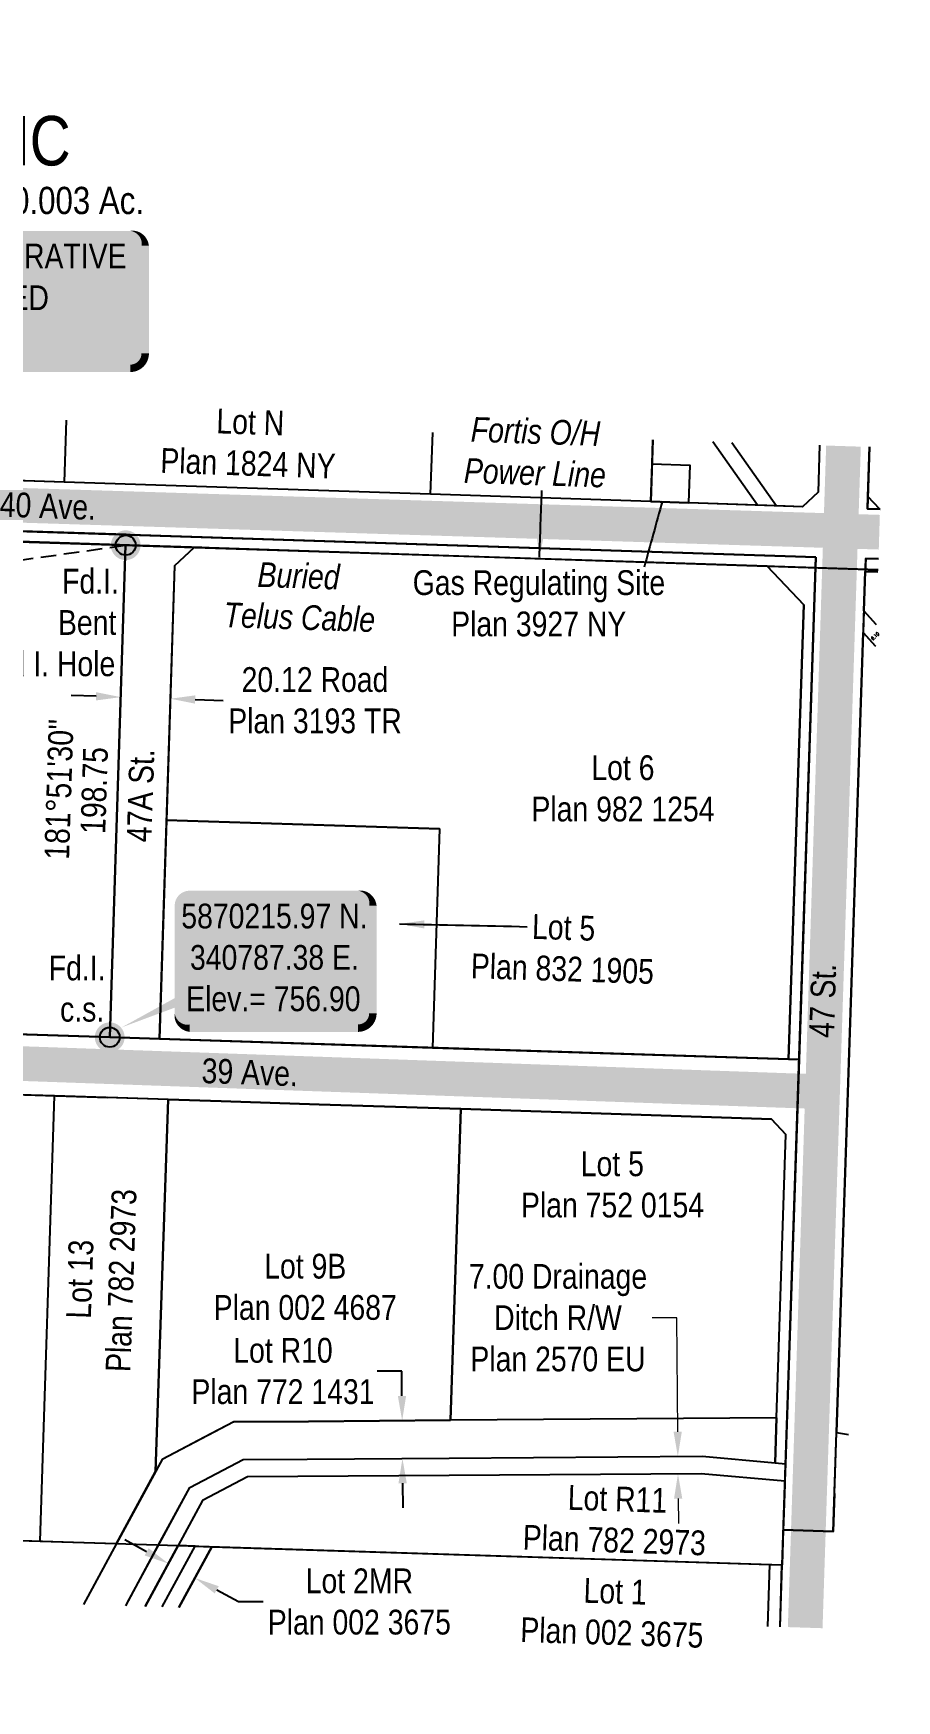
# Model space of a CAD drawing. Extents: x 337424 to 345320, y 5869779 to 5874235.
# Drawn here: x 340757 to 341105, y 5869948 to 5870621 of the extents above; entities that cross this region are included whole.
import ezdxf
from ezdxf.enums import TextEntityAlignment as Align

# ---------------------------------------------------------------- set-up
doc = ezdxf.new("R2010")
doc.units = 0
doc.header["$LTSCALE"] = 5
doc.header["$PDSIZE"] = 0.5
doc.linetypes.add('foc-TIELINE', pattern=[1.875, 1.25, -0.625])
doc.linetypes.add('HIDDEN', pattern=[9.525, 6.35, -3.175])
doc.layers.get('Defpoints').update_dxf_attribs({"color": 9})
for name, color, linetype in [('10', 1, 'Continuous'), ('15', 37, 'Continuous'), ('30', 20, 'Continuous'), ('40', 2, 'Continuous'), ('41', 7, 'Continuous'), ('54', 7, 'Continuous'), ('AS-OWNER', 7, 'Continuous'), ('AS-POWER', 104, 'foc-POWER'), ('AS-POWER-T', 104, 'Continuous'), ('AS-ROADS', 254, 'Continuous'), ('AS-TELEPHONE', 224, 'foc-TEL'), ('AS-TELEPHONE-T', 224, 'Continuous'), ('C-SYMBOL', 7, 'Continuous'), ('DETAIL-T', 7, 'Continuous'), ('F-RW', 190, 'Continuous'), ('L-AREAREQUIRED', 7, 'Continuous'), ('L-BD', 7, 'Continuous'), ('L-MON', 1, 'Continuous'), ('L-ROAD-T', 7, 'Continuous'), ('L-TIE', 7, 'foc-TIELINE'), ('L-TITLEDB', 4, 'Continuous'), ('L-TITLEDB-T', 4, 'Continuous')]:
    doc.layers.add(name, color=color, linetype=linetype)
doc.layers.add('F-RW-T', color=190, linetype='Continuous', lineweight=9)
doc.styles.add('100L', font='ARIALN.TTF', dxfattribs={"height": 11})
doc.styles.add('175L', font='ARIALN.TTF', dxfattribs={"height": 20})
doc.styles.add('80', font='ARIALN.TTF', dxfattribs={"height": 10})
doc.styles.add('80CG', font='ARIALN.TTF', dxfattribs={"height": 10})
doc.styles.add('80L', font='ARIALN.TTF', dxfattribs={"height": 10})
doc.styles.add('foc-LtypeFont', font='ARIALN.TTF', dxfattribs={"height": 7.35})
doc.styles.add('ROMANC', font='ROMANC', dxfattribs={"height": 0.2})
doc.linetypes.add('foc-POWER', pattern='A,6,-1,["P",foc-LtypeFont,S=0.2,R=0,X=-0.625,Y=-0.75],-1.24,4', length=12.24)
doc.linetypes.add('foc-POWER-NOLINE', pattern='A,0,-4,["P",foc-LtypeFont,S=0.2,R=0,X=-0.625,Y=-0.75],-8.24', length=12.24)
doc.linetypes.add('foc-TEL', pattern='A,2,-1,["T",foc-LtypeFont,S=0.2,R=0,X=-0.425,Y=-0.75],-1.24,8', length=12.24)
doc.linetypes.add('foc-TEL-NOLINE', pattern='A,0,-2,["T",foc-LtypeFont,S=0.2,R=0,X=-0.425,Y=-0.75],-10.24', length=12.24)
doc.dimstyles.new('Compass 5 000', dxfattribs={"dimscale": 5, "dimtxt": 9, "dimasz": 2, "dimexe": 0.2, "dimexo": 0.0625, "dimgap": 0.5, "dimtad": 0, "dimtih": 1, "dimtoh": 1, "dimzin": 0, "dimdsep": 46, "dimtxsty": '80CG', "dimcen": 0.1, "dimse1": 1, "dimse2": 1, "dimclrd": 256, "dimclrt": 256, "dimaunit": 1, "dimadec": 4, "dimazin": 0, "dimtfac": 0.06, "dimtofl": 0, "dimtmove": 0, "dimatfit": 1, "dimfxl": 0.2, "dimtolj": 1, "dimtzin": 0, "dimlwd": -1, "dimarcsym": 0})

# ---------------------------------------------------------------- blocks, each defined once
blk = doc.blocks.new('fdia')
at = {"color": 255, "const_width": 1}
blk.add_lwpolyline([(-0.5, 0, 1), (0.5, 0, 1)], format="xyb", close=True, dxfattribs=at)
blk = doc.blocks.new('Fdiaa')
blk.add_blockref('fdia', (0, 0))
blk = doc.blocks.new('fdib')
at = {"color": 1, "const_width": 1.6}
blk.add_lwpolyline([(-0.4, 0, 1), (0.4, 0, 1)], format="xyb", close=True, dxfattribs=at)
at = {"color": 1}
blk.add_circle((0, 0), 0.8, dxfattribs=at)
blk = doc.blocks.new('Fdibb')
blk.add_blockref('fdib', (0, 0))
blk = doc.blocks.new('fdicc')
for name in ['Fdibb', 'Fdiaa']:
    blk.add_blockref(name, (0, 0))
blk = doc.blocks.new('FDI')
blk.add_blockref('fdicc', (0, 0))
blk = doc.blocks.new('*D430')
at = {"layer": 'Defpoints', "color": 0, "transparency": 16777216}
for p in [(340792.22, 5870365.04), (340812.21, 5870364.41), (340811.84, 5870352.62)]:
    blk.add_point(p, dxfattribs=at)
at = {"layer": 'L-TITLEDB-T', "transparency": 16777216}
for p, q in [((340781.85, 5870353.58), (340771.85, 5870353.89)), ((340821.83, 5870352.31), (340833.2, 5870351.95))]:
    blk.add_line(p, q, dxfattribs=at)
for points in [[(340781.9, 5870355.24), (340781.79, 5870351.91), (340791.84, 5870353.26)], [(340821.89, 5870353.97), (340821.78, 5870350.64), (340811.84, 5870352.62)]]:
    blk.add_solid(points, dxfattribs=at)
at = {"layer": 'L-TITLEDB-T', "transparency": 16777216, "insert": (340870.21, 5870351.95), "char_height": 10, "attachment_point": 5, "style": '80CG'}
blk.add_mtext('\\A1;20.12 Road\\PPlan 3193 TR', dxfattribs=at)
blk = doc.blocks.new('*D431')
at = {"layer": 'Defpoints', "color": 0, "transparency": 16777216}
for p in [(340871.59, 5870045.73), (341016.69, 5870039.74), (340871.64, 5870038.69)]:
    blk.add_point(p, dxfattribs=at)
at = {"layer": 'F-RW-T', "transparency": 16777216}
for p, q in [((341016.24, 5870102.72), (341006.24, 5870102.72)), ((341016.57, 5870056.77), (341016.24, 5870102.72)), ((341016.77, 5870029.74), (341016.84, 5870019.74))]:
    blk.add_line(p, q, dxfattribs=at)
for points in [[(341018.24, 5870056.78), (341014.91, 5870056.76), (341016.64, 5870046.77)], [(341018.43, 5870029.75), (341015.1, 5870029.72), (341016.69, 5870039.74)]]:
    blk.add_solid(points, dxfattribs=at)
at = {"layer": 'F-RW-T', "transparency": 16777216, "insert": (340968.27, 5870102.72), "char_height": 10, "attachment_point": 5, "style": '80CG'}
blk.add_mtext('\\A1;7.00 Drainage\\PDitch R/W\\PPlan 2570 EU', dxfattribs=at)
blk = doc.blocks.new('*D432')
at = {"layer": 'Defpoints', "color": 0, "transparency": 16777216}
for p in [(340905.39, 5870061.21), (340906.31, 5870061.22), (340906.42, 5870045.98)]:
    blk.add_point(p, dxfattribs=at)
at = {"layer": 'L-TITLEDB-T', "transparency": 16777216}
for p, q in [((340905.24, 5870081.21), (340895.24, 5870081.21)), ((340905.32, 5870071.21), (340905.24, 5870081.21)), ((340905.57, 5870035.97), (340905.64, 5870025.97))]:
    blk.add_line(p, q, dxfattribs=at)
for points in [[(340906.98, 5870071.22), (340903.65, 5870071.2), (340905.39, 5870061.21)], [(340907.24, 5870035.98), (340903.9, 5870035.96), (340905.5, 5870045.97)]]:
    blk.add_solid(points, dxfattribs=at)
at = {"layer": 'L-TITLEDB-T', "transparency": 16777216, "insert": (340857.3, 5870081.21), "char_height": 10, "attachment_point": 5, "style": '80CG'}
blk.add_mtext('\\A1;Lot R10\\PPlan 772 1431', dxfattribs=at)
blk = doc.blocks.new('*D433')
at = {"layer": 'Defpoints', "color": 0, "transparency": 16777216}
for p in [(340821.76, 5869997.7), (340798.24, 5869979.9), (340808.95, 5869974.09)]:
    blk.add_point(p, dxfattribs=at)
at = {"layer": 'L-TITLEDB-T', "transparency": 16777216}
for p, q in [((340802.26, 5870008.29), (340793.47, 5870013.06)), ((340830.55, 5869992.93), (340839.34, 5869988.16)), ((340839.34, 5869988.16), (340849.34, 5869988.16))]:
    blk.add_line(p, q, dxfattribs=at)
for points in [[(340803.06, 5870009.75), (340801.47, 5870006.82), (340811.05, 5870003.52)], [(340831.35, 5869994.4), (340829.76, 5869991.47), (340821.76, 5869997.7)]]:
    blk.add_solid(points, dxfattribs=at)
at = {"layer": 'L-TITLEDB-T', "transparency": 16777216, "insert": (340888.11, 5869988.16), "char_height": 10, "attachment_point": 5, "style": '80CG'}
blk.add_mtext('\\A1;Lot 2MR\\PPlan 002 3675', dxfattribs=at)
blk = doc.blocks.new('*U437')
h = blk.add_hatch(color=254)
edge = h.paths.add_edge_path()
edge.add_line((-34, -28.5), (34, -28.5))
edge.add_arc((34, -22.5), 6, 270, 360)
edge.add_line((40, -22.5), (40, 21))
edge.add_arc((34, 21), 6, 0, 90)
edge.add_line((34, 27), (-34, 27))
edge.add_arc((-34, 21), 6, 90, 180)
edge.add_line((-40, 21), (-40, -22.5))
edge.add_arc((-34, -22.5), 6, 180, 270)
at = {"color": 1, "flags": 128}
blk.add_lwpolyline([(-34, -28.5, 3, 3, 0), (34, -28.5, 3, 3, 0.414214), (40, -22.5, 3, 3, 0), (40, 21, 3, 0, 0.414214), (34, 27, 0, 0, 0), (-34, 27, 0, 0, 0.414214), (-40, 21, 0, 0, 0), (-40, -22.5, 0, 3, 0.414214)], format="xyseb", close=True, dxfattribs=at)
blk.add_lwpolyline([(-61.47, -28.22, 0, 10, 0), (0, 0, 5, 5, 0)], format="xyseb", dxfattribs=at)
at = {"color": 1, "style": '80'}
blk.add_attdef('ENTER_TEXT_001', (-35.99, -5), '', height=10, dxfattribs=at)
blk = doc.blocks.new('*U447')
h = blk.add_hatch(color=59)
edge = h.paths.add_edge_path()
edge.add_line((-96.5, -28.5), (96.5, -28.5))
edge.add_arc((96.5, -22.5), 6, 270, 360)
edge.add_line((102.5, -22.5), (102.5, 21))
edge.add_arc((96.5, 21), 6, 0, 90)
edge.add_line((96.5, 27), (-96.5, 27))
edge.add_arc((-96.5, 21), 6, 90, 180)
edge.add_line((-102.5, 21), (-102.5, -22.5))
edge.add_arc((-96.5, -22.5), 6, 180, 270)
at = {"color": 1, "flags": 128}
blk.add_lwpolyline([(-96.5, -28.5, 3, 3, 0), (96.5, -28.5, 3, 3, 0.414214), (102.5, -22.5, 3, 3, 0), (102.5, 21, 3, 0, 0.414214), (96.5, 27, 0, 0, 0), (-96.5, 27, 0, 0, 0.414214), (-102.5, 21, 0, 0, 0), (-102.5, -22.5, 0, 3, 0.414214)], format="xyseb", close=True, dxfattribs=at)
blk.add_lwpolyline([(-1.32, -105.77, 0, 7.5, 0), (0, 0, 0, 0, 0)], format="xyseb", dxfattribs=at)
at = {"color": 1, "style": '80'}
blk.add_attdef('ENTER_TEXT_001', (-35.99, -5), '', height=10, dxfattribs=at)

msp = doc.modelspace()

# ---------------------------------------------------------------- linework, layer by layer
at = {"layer": '10', "color": 7, "linetype": 'Continuous'}
for p, q in [((341006.216, 5870447.389), (341006.543, 5870457.149)), ((340793.681, 5870414.529), (340821.396, 5870413.636)), ((340787.38, 5870215.972), (340807.491, 5870215.333))]:
    msp.add_line(p, q, dxfattribs=at)
at = {"layer": '15', "color": 7, "linetype": 'Continuous'}
for p, q in [((340769.84, 5870465.051), (340769.027, 5870440.075)), ((340916.888, 5870435.132), (340917.705, 5870460.115)), ((341073.834, 5870454.903), (341073.215, 5870436.015)), ((341093.285, 5870434.282), (341093.941, 5870454.231)), ((341005.707, 5870432.16), (341006.216, 5870447.389)), ((341006.216, 5870447.389), (341021.444, 5870446.88)), ((341021.444, 5870446.88), (341020.935, 5870431.653)), ((340769.027, 5870440.075), (340744.662, 5870440.891)), ((340916.888, 5870435.132), (340769.027, 5870440.075)), ((341005.707, 5870432.16), (340916.888, 5870435.132)), ((341005.707, 5870432.16), (341020.935, 5870431.653)), ((341048.838, 5870430.72), (341020.935, 5870431.653)), ((341056.477, 5870430.466), (341048.838, 5870430.72)), ((341066.923, 5870430.116), (341056.477, 5870430.466)), ((341073.215, 5870436.015), (341066.923, 5870430.116)), ((341093.12, 5870429.286), (341093.285, 5870434.282)), ((341098.118, 5870429.135), (341093.285, 5870434.282)), ((340550.277, 5870426.619), (341072.354, 5870409.77)), ((341098.118, 5870429.135), (341093.12, 5870429.286)), ((341098.254, 5870429.131), (341098.118, 5870429.135)), ((340787.38, 5870215.972), (340793.681, 5870414.529)), ((340821.396, 5870413.636), (340793.681, 5870414.529)), ((340821.396, 5870413.636), (340813.54, 5870406.267)), ((340923.989, 5870410.326), (340821.396, 5870413.636)), ((341052.72, 5870406.185), (340923.989, 5870410.326)), ((341072.354, 5870409.77), (341065.563, 5870206.997)), ((341092.458, 5870409.207), (341092.285, 5870404.029)), ((341097.57, 5870409.05), (341092.458, 5870409.207)), ((340813.54, 5870406.267), (340810.283, 5870303.639)), ((341067.439, 5870390.468), (341052.72, 5870406.185)), ((341091.75, 5870388.071), (341092.285, 5870404.029)), ((341092.285, 5870404.029), (341097.394, 5870403.873)), ((341061.3, 5870207.134), (341067.439, 5870390.468)), ((341096.67, 5870382.618), (341091.75, 5870388.071)), ((341091.456, 5870379.3), (341080.64, 5870056.497)), ((341096.371, 5870373.851), (341091.456, 5870379.3)), ((340810.283, 5870303.639), (340807.491, 5870215.333)), ((340920.494, 5870300.082), (340810.283, 5870303.639)), ((340920.494, 5870300.082), (340917.695, 5870211.77)), ((340574.204, 5870222.817), (340787.38, 5870215.972)), ((340807.491, 5870215.333), (340787.38, 5870215.972)), ((340807.491, 5870215.333), (340917.695, 5870211.77)), ((340917.695, 5870211.77), (341061.3, 5870207.134)), ((341065.563, 5870206.997), (341060.099, 5870043.843)), ((341061.3, 5870207.134), (341065.563, 5870206.997)), ((340765.138, 5870192.304), (340720.191, 5870193.741)), ((340810.975, 5870190.838), (340765.138, 5870192.304)), ((340805.867, 5870040.733), (340810.975, 5870190.838)), ((340810.975, 5870190.838), (340832.299, 5870190.147)), ((340832.299, 5870190.147), (340871.856, 5870188.866)), ((340871.856, 5870188.866), (340929.094, 5870187.015)), ((340929.094, 5870187.015), (340924.845, 5870061.352)), ((340837.447, 5870060.719), (340828.17, 5870055.871)), ((340837.447, 5870060.719), (340867.521, 5870060.937)), ((340867.521, 5870060.937), (340924.845, 5870061.352)), ((341056.453, 5870062.326), (340924.845, 5870061.352)), ((341056.453, 5870062.326), (341055.846, 5870044.224)), ((340828.17, 5870055.871), (340808.516, 5870045.603)), ((341080.64, 5870056.497), (341085.534, 5870055.582)), ((340867.008, 5870045.696), (340924.327, 5870046.106)), ((340924.327, 5870046.106), (341026.398, 5870046.848)), ((341026.398, 5870046.848), (341055.846, 5870044.224)), ((340790.072, 5870011.58), (340805.867, 5870040.733)), ((340808.516, 5870045.603), (340805.867, 5870040.733)), ((340819.717, 5870034.257), (340841.267, 5870045.513)), ((340841.267, 5870045.513), (340867.008, 5870045.696)), ((341026.109, 5870039.804), (340843.022, 5870038.488)), ((341059.863, 5870036.797), (341026.109, 5870039.804)), ((341055.846, 5870044.224), (341060.099, 5870043.843)), ((341060.099, 5870043.843), (341059.863, 5870036.797)), ((340807.113, 5870011.037), (340819.717, 5870034.257)), ((340843.022, 5870038.488), (340824.879, 5870029.016)), ((341059.823, 5870035.591), (341059.307, 5870020.18)), ((341059.863, 5870036.797), (341059.823, 5870035.591)), ((340824.879, 5870029.016), (340814.986, 5870010.788)), ((341059.307, 5870020.18), (341059.205, 5870017.104)), ((340714.421, 5870014.01), (340759.368, 5870012.572)), ((340759.368, 5870012.572), (340790.072, 5870011.58)), ((341059.205, 5870017.104), (341058.734, 5870002.969)), ((340790.072, 5870011.58), (340776.763, 5869987.031)), ((340793.806, 5869986.483), (340807.113, 5870011.037)), ((340801.668, 5869986.23), (340814.986, 5870010.788)), ((340821.803, 5870010.565), (340814.986, 5870010.788)), ((340821.803, 5870010.565), (340828.628, 5870010.352)), ((340828.628, 5870010.352), (341053.737, 5870003.129)), ((341053.737, 5870003.129), (341058.445, 5870002.978)), ((341057.901, 5869977.988), (341058.734, 5870002.969)), ((341058.445, 5870002.978), (341058.734, 5870002.969))]:
    msp.add_line(p, q, dxfattribs=at)
at = {"layer": '30', "color": 7, "linetype": 'Continuous'}
for p, q in [((340769.84, 5870465.051), (340769.027, 5870440.075)), ((340916.888, 5870435.132), (340917.705, 5870460.115)), ((341073.834, 5870454.903), (341073.215, 5870436.015)), ((341093.285, 5870434.282), (341093.941, 5870454.231)), ((341005.707, 5870432.16), (341006.216, 5870447.389)), ((341006.216, 5870447.389), (341021.444, 5870446.88)), ((341021.444, 5870446.88), (341020.935, 5870431.653)), ((340916.888, 5870435.132), (340769.027, 5870440.075)), ((341005.707, 5870432.16), (340916.888, 5870435.132)), ((341005.707, 5870432.16), (341020.935, 5870431.653)), ((341048.838, 5870430.72), (341020.935, 5870431.653)), ((341056.477, 5870430.466), (341048.838, 5870430.72)), ((341066.923, 5870430.116), (341056.477, 5870430.466)), ((341073.215, 5870436.015), (341066.923, 5870430.116)), ((341098.118, 5870429.135), (341093.285, 5870434.282)), ((341098.254, 5870429.131), (341098.118, 5870429.135)), ((340793.681, 5870414.529), (340595.824, 5870420.902)), ((340787.38, 5870215.972), (340793.681, 5870414.529)), ((340821.396, 5870413.636), (340813.54, 5870406.267)), ((340923.989, 5870410.326), (340821.396, 5870413.636)), ((341052.72, 5870406.185), (340923.989, 5870410.326)), ((340813.54, 5870406.267), (340810.283, 5870303.639)), ((341067.439, 5870390.468), (341052.72, 5870406.185)), ((341092.285, 5870404.029), (341091.75, 5870388.071)), ((341097.394, 5870403.873), (341092.285, 5870404.029)), ((341061.3, 5870207.134), (341067.439, 5870390.468)), ((341091.75, 5870388.071), (341091.456, 5870379.3)), ((341091.75, 5870388.071), (341096.67, 5870382.618)), ((341080.64, 5870056.497), (341091.456, 5870379.3)), ((341096.371, 5870373.851), (341091.456, 5870379.3)), ((340810.283, 5870303.639), (340807.491, 5870215.333)), ((340920.494, 5870300.082), (340810.283, 5870303.639)), ((340920.494, 5870300.082), (340917.695, 5870211.77)), ((340574.204, 5870222.817), (340787.38, 5870215.972)), ((340807.491, 5870215.333), (340917.695, 5870211.77)), ((340917.695, 5870211.77), (341061.3, 5870207.134)), ((340765.138, 5870192.304), (340720.191, 5870193.741)), ((340759.368, 5870012.572), (340765.138, 5870192.304)), ((340810.975, 5870190.838), (340765.138, 5870192.304)), ((340805.867, 5870040.733), (340810.975, 5870190.838)), ((340810.975, 5870190.838), (340832.299, 5870190.147)), ((340832.299, 5870190.147), (340871.856, 5870188.866)), ((340871.856, 5870188.866), (340929.094, 5870187.015)), ((340929.094, 5870187.015), (340924.845, 5870061.352)), ((340929.094, 5870187.015), (341054.392, 5870182.968)), ((341054.392, 5870182.968), (341060.28, 5870176.681)), ((341056.453, 5870062.326), (341060.28, 5870176.681)), ((340837.447, 5870060.719), (340828.17, 5870055.871)), ((340837.447, 5870060.719), (340867.521, 5870060.937)), ((340867.521, 5870060.937), (340924.845, 5870061.352)), ((341056.453, 5870062.326), (340924.845, 5870061.352)), ((341056.453, 5870062.326), (341055.846, 5870044.224)), ((340828.17, 5870055.871), (340808.516, 5870045.603)), ((341079.817, 5870031.85), (341080.64, 5870056.497)), ((341080.64, 5870056.497), (341085.534, 5870055.582)), ((340867.008, 5870045.696), (340924.327, 5870046.106)), ((340924.327, 5870046.106), (341026.398, 5870046.848)), ((341026.398, 5870046.848), (341055.846, 5870044.224)), ((340790.072, 5870011.58), (340805.867, 5870040.733)), ((340808.516, 5870045.603), (340805.867, 5870040.733)), ((340819.717, 5870034.257), (340841.267, 5870045.513)), ((340841.267, 5870045.513), (340867.008, 5870045.696)), ((341026.109, 5870039.804), (340843.022, 5870038.488)), ((341059.863, 5870036.797), (341026.109, 5870039.804)), ((341055.846, 5870044.224), (341060.099, 5870043.843)), ((341060.099, 5870043.843), (341059.863, 5870036.797)), ((340807.113, 5870011.037), (340819.717, 5870034.257)), ((340843.022, 5870038.488), (340824.879, 5870029.016)), ((341059.823, 5870035.591), (341059.307, 5870020.18)), ((341059.863, 5870036.797), (341059.823, 5870035.591)), ((340824.879, 5870029.016), (340814.986, 5870010.788)), ((341079.817, 5870031.85), (341079.3, 5870016.438)), ((341059.307, 5870020.18), (341059.205, 5870017.104)), ((340714.421, 5870014.01), (340759.368, 5870012.572)), ((340759.368, 5870012.572), (340790.072, 5870011.58)), ((341059.205, 5870017.104), (341058.734, 5870002.969)), ((340790.072, 5870011.58), (340776.763, 5869987.031)), ((340793.806, 5869986.483), (340807.113, 5870011.037)), ((340801.668, 5869986.23), (340814.986, 5870010.788)), ((340821.803, 5870010.565), (340814.986, 5870010.788)), ((340815.301, 5869985.791), (340828.628, 5870010.352)), ((340821.803, 5870010.565), (340828.628, 5870010.352)), ((340828.628, 5870010.352), (341053.737, 5870003.129)), ((341052.905, 5869978.149), (341053.737, 5870003.129)), ((341053.737, 5870003.129), (341058.445, 5870002.978)), ((341058.445, 5870002.978), (341058.734, 5870002.969))]:
    msp.add_line(p, q, dxfattribs=at)
at = {"layer": '41', "color": 7, "linetype": 'HIDDEN'}
for p, q in [((341048.838, 5870430.72), (341030.783, 5870456.34)), ((341038.421, 5870456.085), (341056.477, 5870430.466)), ((340808.486, 5869986.011), (340821.803, 5870010.565))]:
    msp.add_line(p, q, dxfattribs=at)
at = {"layer": '54', "color": 7, "linetype": 'Continuous'}
for p, q in [((341079.817, 5870031.85), (341080.64, 5870056.497)), ((341080.64, 5870056.497), (341085.534, 5870055.582)), ((341079.817, 5870031.85), (341079.3, 5870016.438)), ((341059.205, 5870017.104), (341058.734, 5870002.969)), ((341079.3, 5870016.438), (341059.205, 5870017.104)), ((341057.901, 5869977.988), (341058.734, 5870002.969))]:
    msp.add_line(p, q, dxfattribs=at)
at = {"layer": 'AS-POWER', "linetype": 'foc-POWER-NOLINE', "flags": 128}
msp.add_lwpolyline([(340625.932, 5870420.424), (341097.422, 5870404.694)], dxfattribs=at)
at = {"layer": 'AS-ROADS', "const_width": 13.997, "flags": 128}
for points in [[(341068.036, 5869977.662), (341083.486, 5870454.58)], [(340454.509, 5870439.989), (341097.937, 5870419.832)], [(340562.33, 5870212.027), (341076.011, 5870193.922)]]:
    msp.add_lwpolyline(points, dxfattribs=at)
at = {"layer": 'AS-TELEPHONE', "linetype": 'foc-TEL-NOLINE', "flags": 128}
msp.add_lwpolyline([(340453.973, 5870425.468), (340595.824, 5870420.902), (341097.423, 5870404.745)], dxfattribs=at)
at = {"layer": 'F-RW'}
msp.add_lwpolyline([(341048.838, 5870430.72), (341030.786, 5870456.34)], dxfattribs=at)
at = {"layer": 'F-RW', "flags": 128}
for points in [[(341038.424, 5870456.085), (341056.477, 5870430.466), (341048.838, 5870430.72)], [(341096.67, 5870382.618), (341091.75, 5870388.071), (341091.456, 5870379.3), (341096.371, 5870373.851)], [(340795.306, 5869989.251), (340819.717, 5870034.257), (340841.267, 5870045.513), (340867.008, 5870045.696), (340924.327, 5870046.106), (341026.398, 5870046.848), (341055.846, 5870044.224), (341060.099, 5870043.843)], [(341059.863, 5870036.797), (341026.109, 5870039.804), (340843.022, 5870038.488), (340824.879, 5870029.016), (340801.668, 5869986.23)], [(340808.486, 5869986.011), (340821.803, 5870010.565), (340828.628, 5870010.352), (340815.301, 5869985.791)], [(340793.806, 5869986.483), (340795.306, 5869989.251)]]:
    msp.add_lwpolyline(points, dxfattribs=at)
msp.add_lwpolyline([(341006.216, 5870447.389), (341021.444, 5870446.88), (341020.935, 5870431.653), (341005.707, 5870432.16)], close=True, dxfattribs=at)
at = {"layer": 'L-TIE', "flags": 128}
msp.add_lwpolyline([(340592.516, 5870386.179), (340793.822, 5870414.578)], dxfattribs=at)
at = {"layer": 'L-TITLEDB', "flags": 128}
for points in [[(340769.84, 5870465.051), (340769.027, 5870440.075)], [(340916.888, 5870435.132), (340917.705, 5870460.115)], [(341006.543, 5870457.149), (341005.707, 5870432.16)], [(341073.834, 5870454.903), (341073.215, 5870436.015), (341066.923, 5870430.116), (341005.707, 5870432.16), (340916.888, 5870435.132), (340769.027, 5870440.075), (340634.81, 5870444.563), (340454.898, 5870450.53)], [(341093.941, 5870454.231), (341093.12, 5870429.286), (341098.254, 5870429.131)], [(341098.118, 5870429.135), (341093.285, 5870434.282)], [(340793.958, 5870418.835), (340550.305, 5870426.672)], [(341072.354, 5870409.77), (340824.71, 5870417.851)], [(340787.38, 5870215.972), (340793.822, 5870414.578)], [(340824.574, 5870413.594), (341052.72, 5870406.185), (341067.439, 5870390.468), (341061.3, 5870207.134)], [(341058.734, 5870002.969), (341072.354, 5870409.77)], [(341059.205, 5870017.104), (341079.3, 5870016.438), (341092.458, 5870409.207), (341097.57, 5870409.05)], [(341097.394, 5870403.873), (341092.285, 5870404.029)], [(340810.283, 5870303.639), (340920.494, 5870300.082), (340917.695, 5870211.77)], [(340543.795, 5870223.793), (340787.38, 5870215.972)], [(340574.204, 5870222.817), (340787.38, 5870215.972)], [(341065.563, 5870206.997), (340807.491, 5870215.333)], [(340543.013, 5870199.431), (340786.598, 5870191.61)], [(340759.368, 5870012.572), (340765.138, 5870192.304)], [(341055.846, 5870044.224), (341056.453, 5870062.326), (341060.28, 5870176.681), (341054.392, 5870182.968), (340929.094, 5870187.015), (340871.856, 5870188.866), (340832.299, 5870190.147), (340810.975, 5870190.838), (340786.598, 5870191.61)], [(340810.975, 5870190.838), (340805.867, 5870040.733)], [(340924.845, 5870061.352), (340929.094, 5870187.015)], [(341056.453, 5870062.326), (340924.845, 5870061.352), (340867.521, 5870060.937), (340837.447, 5870060.719), (340808.516, 5870045.603), (340790.073, 5870011.625), (340776.749, 5869987.031)], [(341080.64, 5870056.497), (341085.534, 5870055.582)], [(340537.205, 5870019.744), (341058.79, 5870002.996)], [(341052.905, 5869978.149), (341053.737, 5870003.129)], [(341058.445, 5870002.978), (341057.735, 5869977.993)]]:
    msp.add_lwpolyline(points, dxfattribs=at)
at = {"layer": 'L-TITLEDB'}
for points in [[(340824.71, 5870417.851), (340595.941, 5870425.17)], [(340787.411, 5870215.973), (340574.204, 5870222.817), (340580.09, 5870406.175), (340595.805, 5870420.913), (340793.783, 5870414.558), (340787.408, 5870215.971)], [(340824.574, 5870413.594), (340595.805, 5870420.913)], [(340807.485, 5870215.32), (340813.683, 5870406.402), (340821.396, 5870413.636)]]:
    msp.add_lwpolyline(points, dxfattribs=at)

# ---------------------------------------------------------------- block references
at = {"layer": 'AS-OWNER'}
ref = msp.add_blockref('*U447', (340699.21, 5870514.465), dxfattribs=dict(at, xscale=0.99979641, yscale=0.99979641, zscale=0.99979641))
ref.add_attrib('ENTER_TEXT_001', 'THE WETASKIWIN CO-OPERATIVE', (340604.564, 5870526.303), dxfattribs={"layer": '0', "color": 1, "height": 9.99796, "style": '80'})
ref.add_attrib('ENTER_TEXT_002', 'ASSOCIATION LIMITED', (340636.201, 5870509.462), dxfattribs={"layer": '0', "color": 1, "height": 9.99796, "style": '80'})
ref.add_attrib('ENTER_TEXT_003', 'C. of T. 162 259 161', (340647.778, 5870492.622), dxfattribs={"layer": '0', "color": 1, "height": 9.99796, "style": '80'})
at = {"layer": 'DETAIL-T'}
ref = msp.add_blockref('*U437', (340853.578, 5870248.135), dxfattribs=dict(at, xscale=0.99979641, yscale=0.99979641, zscale=0.99979641))
ref.add_attrib('ENTER_TEXT_001', '5870215.97 N.', (340816.266, 5870259.905), dxfattribs={"layer": '0', "color": 1, "height": 9.99796, "style": '80'})
ref.add_attrib('ENTER_TEXT_002', '340787.38 E.', (340819.765, 5870243.201), dxfattribs={"layer": '0', "color": 1, "height": 9.99796, "style": '80'})
ref.add_attrib('ENTER_TEXT_003', 'Elev.= 756.90', (340818.22, 5870226.497), dxfattribs={"layer": '0', "color": 1, "height": 9.99796, "style": '80'})
at = {"layer": 'L-MON', "xscale": 4.999999999999995, "yscale": 4.999999999999995, "zscale": 4.999999999999995}
for p in [(340793.822, 5870414.578), (340787.38, 5870215.972)]:
    msp.add_blockref('FDI', p, dxfattribs=at)

# ---------------------------------------------------------------- texts
at = {"layer": '40', "color": 7, "linetype": 'Continuous', "style": 'ROMANC', "width": 0.714286}
msp.add_text('6.10', height=1.3999, rotation=42.051595, dxfattribs=at).set_placement((341096.727, 5870377.343), align=Align.CENTER)
at = {"layer": 'AS-POWER-T', "insert": (340930.736, 5870466.441), "char_height": 9.99796, "attachment_point": 1, "rotation": 358.08393, "style": '80L'}
msp.add_mtext_dynamic_manual_height_columns('\\pi2.5587;{\\fArial Narrow|b0|i1|c0|p34;Fortis O/H\\P\\pi0.33201;Power Line}', width=57.1191, gutter_width=50, heights=[0], dxfattribs=at)
at = {"layer": 'AS-TELEPHONE-T', "insert": (340832.693, 5870408.246), "char_height": 9.99796, "attachment_point": 1, "rotation": 358.08393, "style": '80L'}
msp.add_mtext_dynamic_manual_height_columns('\\pi14.545;{\\fArial Narrow|b0|i1|c0|p34;Buried \\P\\pi1.4264;Telus Cable}', width=62.25415, gutter_width=50, heights=[0], dxfattribs=at)
at = {"layer": 'C-SYMBOL', "color": 3, "insert": (340699.045, 5870621.183), "char_height": 19.99593, "width": 144.41343, "attachment_point": 2, "style": '175L'}
msp.add_mtext('Lot 1\\PPlan 2145 MC', dxfattribs=at)
at = {"layer": 'F-RW-T', "insert": (340906.982, 5870404.474), "char_height": 9.99796, "attachment_point": 1, "style": '80L'}
msp.add_mtext_dynamic_manual_height_columns('\\pi2.6633;Gas Regulating Site\\P\\pi18.182;Plan 3927 NY', width=106.07005, gutter_width=50, heights=[0], dxfattribs=at)
at = {"layer": 'L-AREAREQUIRED', "color": 5, "style": '100L'}
msp.add_text('Area Required = 0.001 ha  0.003 Ac.', height=10.99776, dxfattribs=at).set_placement((340698.778, 5870544.935), align=Align.BOTTOM_CENTER)
at = {"layer": 'L-BD', "style": '80L'}
for s, height, p in [("181°51'30''", 9.99796, (340766.868, 5870316.045)), ('198.75', 9.998, (340781.108, 5870315.583))]:
    msp.add_text(s, height=height, rotation=88.1422, dxfattribs=at).set_placement(p, align=Align.MIDDLE)
at = {"layer": 'L-MON', "char_height": 9.99796, "attachment_point": 1, "style": '80L'}
for s, width, insert in [('\\pi67.355;Fd.I.\\P\\pi65.684;Bent\\P\\pi4.7825;Accepted I. Hole', 88.33298, (340700.792, 5870405.049)), ('\\pi1.0661;Fd.I.\\P\\pi5.6422;c.s.', 22.04407, (340761.688, 5870248.955))]:
    msp.add_mtext_dynamic_manual_height_columns(s, width=width, gutter_width=50, heights=[0], dxfattribs=dict(at, insert=insert))
at = {"layer": 'L-ROAD-T', "char_height": 9.998, "attachment_point": 1, "style": '80L'}
for s, width, insert, rotation in [('40 Ave.', 37.97176, (340743.205, 5870436.117), 358.026133), ('47A St.  ', 36.69618, (340794.196, 5870294.883), 88.162104), ('47 St.', 37.97176, (341069.607, 5870215.95), 88.162104), ('39 Ave.', 37.97176, (340824.672, 5870207.51), 358.026133)]:
    msp.add_mtext_dynamic_manual_height_columns(s, width=width, gutter_width=50, heights=[0], dxfattribs=dict(at, insert=insert, rotation=rotation))
at = {"layer": 'L-TITLEDB-T', "char_height": 9.99796, "attachment_point": 1, "style": '80L'}
for s, width, insert, rotation in [('\\pi23.31;Lot N\\P\\pi1.2576;Plan 1824 NY', 72.22142, (340807.325, 5870470.526), 358.085309), ('\\pi24.019;Lot 5\\P\\pi-0.15067;Plan 832 1905', 72.22142, (340933.989, 5870266.488), 358.150967), ('\\pi22.374;Lot 13\\P\\pi1.3893;Plan 782 2973', 75.23317, (340768.985, 5870080.232), 88.050903), ('\\pi19.029;Lot R11\\P\\pi1.3893;Plan 782 2973', 75.23317, (340953.396, 5870035.878), 358.162687), ('\\pi26.347;Lot 1\\P\\pi1.3552;Plan 002 3675', 75.23317, (340952.457, 5869998.584), 358.162687)]:
    msp.add_mtext_dynamic_manual_height_columns(s, width=width, gutter_width=50, heights=[0], dxfattribs=dict(at, insert=insert, rotation=rotation))
for s, width, insert in [('\\pi24.053;Lot 6\\P\\pi-0.10634;Plan 982 1254', 72.22142, (340957.676, 5870329.772)), ('\\pi25.525;Lot 5\\P\\pi1.3995;Plan 752 0154', 75.23317, (340951.945, 5870169.898)), ('\\pi21.767;Lot 9B\\P\\pi1.3893;Plan 002 4687', 75.23317, (340827.948, 5870128.579))]:
    msp.add_mtext_dynamic_manual_height_columns(s, width=width, gutter_width=50, heights=[0], dxfattribs=dict(at, insert=insert))

# ---------------------------------------------------------------- dimensions: what is measured, and where the dimension line sits
at = {"layer": 'F-RW-T'}
dim = msp.add_linear_dim(base=(341016.695, 5870039.737), p1=(340871.587, 5870045.729), p2=(340871.637, 5870038.693), angle=270.41204, text='7.00 Drainage\\PDitch R/W\\PPlan 2570 EU', dimstyle='Compass 5 000', dxfattribs=at)
dim.commit()
dim.dimension.update_dxf_attribs({"geometry": '*D431', "text_midpoint": (340968.271, 5870102.72), "dimtype": 161})
at = {"layer": 'L-TITLEDB-T'}
for base, p1, p2, angle, text, picture, middle in [((340811.838, 5870352.624), (340792.215, 5870365.044), (340812.212, 5870364.41), 358.182738, '20.12 Road\\PPlan 3193 TR', '*D430', (340870.21, 5870351.946)), ((340821.765, 5869997.704), (340798.236, 5869979.902), (340808.95, 5869974.088), 331.514115, 'Lot 2MR\\PPlan 002 3675', '*D433', (340888.112, 5869988.165))]:
    dim = msp.add_linear_dim(base=base, p1=p1, p2=p2, angle=angle, text=text, dimstyle='Compass 5 000', dxfattribs=at)
    dim.commit()
    dim.dimension.update_dxf_attribs({"geometry": picture, "text_midpoint": middle, "dimtype": 161})
dim = msp.add_aligned_dim(p1=(340906.417, 5870045.978), p2=(340906.306, 5870061.218), distance=0.918, text='Lot R10\\PPlan 772 1431', dimstyle='Compass 5 000', dxfattribs=at)
dim.commit()
dim.dimension.update_dxf_attribs({"geometry": '*D432', "text_midpoint": (340857.297, 5870081.21)})

# ---------------------------------------------------------------- leaders
at = {"layer": 'AS-POWER-T', "path_type": 1}
msp.add_leader([(340960.799, 5870409.724), (340961.752, 5870436.6)], dimstyle='Compass 5 000', override={"dimgap": 0.5, "dimtad": 0}, dxfattribs=at)
at = {"layer": 'F-RW-T', "path_type": 1}
msp.add_leader([(341010.4, 5870432.395), (341003.001, 5870405.652)], dimstyle='Compass 5 000', override={"dimgap": 0.5, "dimtad": 0}, dxfattribs=at)
at = {"layer": 'L-TITLEDB-T', "path_type": 1}
msp.add_leader([(340904.345, 5870261.739), (340955.897, 5870260.603)], dimstyle='Compass 5 000', override={"dimgap": 0.5, "dimtad": 0}, dxfattribs=at)

doc.saveas('drawing.dxf')
